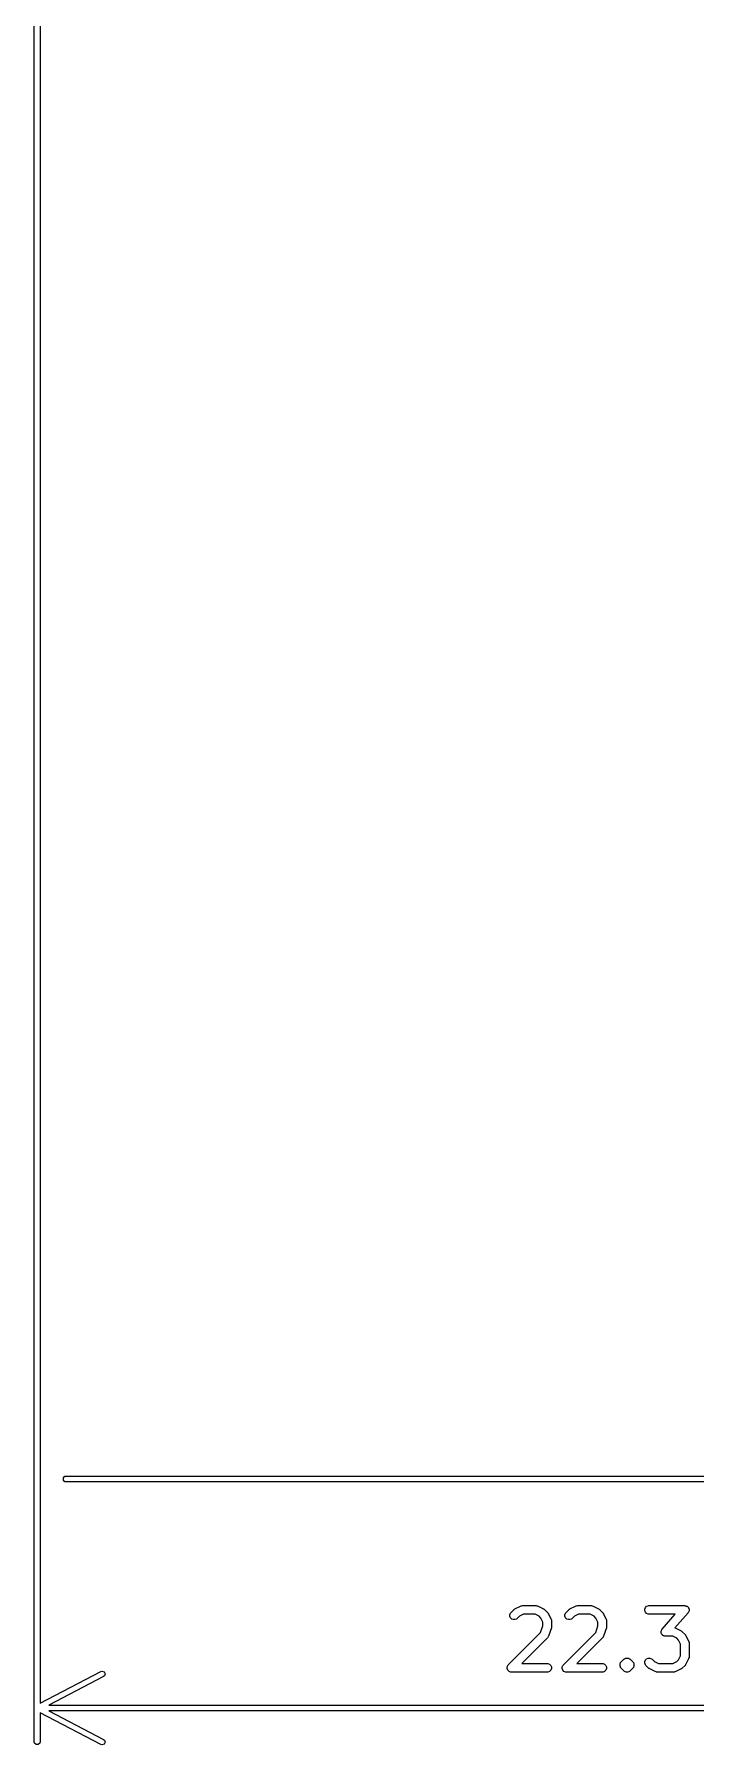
# Model space of a CAD drawing. Header units: inches. Extents: x 0.4 to 11.3, y -7.9 to -0.4.
# Drawn here: x 1.198 to 1.648, y -6.517 to -5.352 of the extents above; entities that cross this region are included whole.
import ezdxf

# ---------------------------------------------------------------- set-up
doc = ezdxf.new("R2010")
doc.units = ezdxf.units.IN
doc.header["$MEASUREMENT"] = 0
doc.layers.add('User.Drawings', color=9, linetype='CONTINUOUS', true_color=0xc2c2c2)

msp = doc.modelspace()

# ---------------------------------------------------------------- linework, layer by layer
at = {"layer": 'User.Drawings', "linetype": 'CONTINUOUS'}
for p, q in [((1.1976, -6.5148), (1.1976, -4.872)), ((1.2016, -4.872), (1.2016, -6.4885)), ((1.2175, -6.3351), (1.2186, -6.334)), ((1.2186, -6.334), (1.2193, -6.3339)), ((1.2193, -6.3339), (2.0763, -6.3339)), ((1.2175, -6.3366), (1.2175, -6.3351)), ((1.2186, -6.3377), (1.2175, -6.3366)), ((1.2193, -6.3378), (1.2186, -6.3377)), ((2.0763, -6.3378), (1.2193, -6.3378)), ((1.5217, -6.4282), (1.5221, -6.4271)), ((1.5221, -6.4271), (1.5225, -6.4267)), ((1.5225, -6.4267), (1.5244, -6.4248)), ((1.5244, -6.4248), (1.5246, -6.4246)), ((1.5246, -6.4246), (1.5246, -6.4245)), ((1.5246, -6.4245), (1.5247, -6.4245)), ((1.5247, -6.4245), (1.5248, -6.4244)), ((1.5248, -6.4244), (1.5249, -6.4244)), ((1.5249, -6.4244), (1.5251, -6.4242)), ((1.5251, -6.4242), (1.5289, -6.4224)), ((1.5309, -6.4279), (1.5282, -6.4293)), ((1.5289, -6.4224), (1.5294, -6.4221)), ((1.5294, -6.4221), (1.5295, -6.4221)), ((1.5295, -6.4221), (1.5296, -6.4221)), ((1.5296, -6.4221), (1.5302, -6.422)), ((1.5302, -6.422), (1.5396, -6.422)), ((1.5389, -6.4279), (1.5309, -6.4279)), ((1.5416, -6.4293), (1.5389, -6.4279)), ((1.5396, -6.422), (1.5401, -6.4221)), ((1.5401, -6.4221), (1.5402, -6.4221)), ((1.5402, -6.4221), (1.5403, -6.4221)), ((1.5403, -6.4221), (1.5409, -6.4224)), ((1.5409, -6.4224), (1.5446, -6.4242)), ((1.5446, -6.4242), (1.5449, -6.4244)), ((1.5449, -6.4244), (1.545, -6.4244)), ((1.545, -6.4244), (1.545, -6.4245)), ((1.545, -6.4245), (1.5451, -6.4245)), ((1.5451, -6.4245), (1.5452, -6.4246)), ((1.5452, -6.4246), (1.5454, -6.4248)), ((1.5454, -6.4248), (1.5473, -6.4267)), ((1.5473, -6.4267), (1.5475, -6.4269)), ((1.5475, -6.4269), (1.5475, -6.4269)), ((1.5475, -6.4269), (1.5476, -6.427)), ((1.5476, -6.427), (1.5476, -6.4271)), ((1.5476, -6.4271), (1.5477, -6.4272)), ((1.5477, -6.4272), (1.5478, -6.4274)), ((1.5478, -6.4274), (1.5497, -6.4312)), ((1.5592, -6.4282), (1.5596, -6.4271)), ((1.5596, -6.4271), (1.56, -6.4267)), ((1.56, -6.4267), (1.5618, -6.4248)), ((1.5618, -6.4248), (1.5621, -6.4246)), ((1.5621, -6.4246), (1.5621, -6.4245)), ((1.5621, -6.4245), (1.5622, -6.4245)), ((1.5622, -6.4245), (1.5623, -6.4244)), ((1.5623, -6.4244), (1.5624, -6.4244)), ((1.5624, -6.4244), (1.5626, -6.4242)), ((1.5626, -6.4242), (1.5664, -6.4224)), ((1.5684, -6.4279), (1.5657, -6.4293)), ((1.5664, -6.4224), (1.5669, -6.4221)), ((1.5669, -6.4221), (1.567, -6.4221)), ((1.567, -6.4221), (1.5671, -6.4221)), ((1.5671, -6.4221), (1.5677, -6.422)), ((1.5677, -6.422), (1.5771, -6.422)), ((1.5764, -6.4279), (1.5684, -6.4279)), ((1.5791, -6.4293), (1.5764, -6.4279)), ((1.5771, -6.422), (1.5776, -6.4221)), ((1.5776, -6.4221), (1.5777, -6.4221)), ((1.5777, -6.4221), (1.5778, -6.4221)), ((1.5778, -6.4221), (1.5784, -6.4224)), ((1.5784, -6.4224), (1.5821, -6.4242)), ((1.5821, -6.4242), (1.5824, -6.4244)), ((1.5824, -6.4244), (1.5824, -6.4244)), ((1.5824, -6.4244), (1.5825, -6.4245)), ((1.5825, -6.4245), (1.5826, -6.4245)), ((1.5826, -6.4245), (1.5827, -6.4246)), ((1.5827, -6.4246), (1.5829, -6.4248)), ((1.5829, -6.4248), (1.5848, -6.4267)), ((1.5848, -6.4267), (1.585, -6.4269)), ((1.585, -6.4269), (1.585, -6.4269)), ((1.585, -6.4269), (1.5851, -6.427)), ((1.5851, -6.427), (1.5851, -6.4271)), ((1.5851, -6.4271), (1.5852, -6.4272)), ((1.5852, -6.4272), (1.5853, -6.4274)), ((1.5853, -6.4274), (1.5872, -6.4312)), ((1.6135, -6.4244), (1.614, -6.4234)), ((1.6135, -6.4256), (1.6135, -6.4244)), ((1.614, -6.4266), (1.6135, -6.4256)), ((1.614, -6.4234), (1.6148, -6.4225)), ((1.6148, -6.4274), (1.614, -6.4266)), ((1.6148, -6.4225), (1.6159, -6.4221)), ((1.6159, -6.4279), (1.6148, -6.4274)), ((1.6159, -6.4221), (1.6164, -6.422)), ((1.6164, -6.4279), (1.6159, -6.4279)), ((1.6164, -6.422), (1.6408, -6.422)), ((1.6343, -6.4279), (1.6164, -6.4279)), ((1.6255, -6.438), (1.6343, -6.4279)), ((1.643, -6.4269), (1.6341, -6.4371)), ((1.6408, -6.422), (1.6411, -6.4221)), ((1.6411, -6.4221), (1.6412, -6.4221)), ((1.6412, -6.4221), (1.6412, -6.4221)), ((1.6412, -6.4221), (1.6414, -6.4221)), ((1.6414, -6.4221), (1.6418, -6.4223)), ((1.6418, -6.4223), (1.6423, -6.4224)), ((1.6423, -6.4224), (1.6424, -6.4225)), ((1.6424, -6.4225), (1.6424, -6.4225)), ((1.6424, -6.4225), (1.6428, -6.4229)), ((1.6428, -6.4229), (1.6431, -6.4232)), ((1.6432, -6.4267), (1.643, -6.4269)), ((1.6431, -6.4232), (1.6432, -6.4233)), ((1.6432, -6.4233), (1.6433, -6.4234)), ((1.6433, -6.4266), (1.6432, -6.4267)), ((1.6433, -6.4234), (1.6434, -6.4238)), ((1.6434, -6.4265), (1.6433, -6.4266)), ((1.6433, -6.4266), (1.6433, -6.4266)), ((1.6434, -6.4238), (1.6437, -6.4242)), ((1.6435, -6.426), (1.6434, -6.4265)), ((1.6437, -6.4256), (1.6435, -6.426)), ((1.6437, -6.4242), (1.6437, -6.4243)), ((1.6437, -6.4243), (1.6437, -6.4244)), ((1.6437, -6.4244), (1.6437, -6.4249)), ((1.6437, -6.4249), (1.6437, -6.4254)), ((1.6437, -6.4254), (1.6437, -6.4255)), ((1.6437, -6.4255), (1.6437, -6.4256)), ((1.5217, -6.4293), (1.5217, -6.4282)), ((1.5221, -6.4304), (1.5217, -6.4293)), ((1.5229, -6.4312), (1.5221, -6.4304)), ((1.524, -6.4316), (1.5229, -6.4312)), ((1.5251, -6.4316), (1.524, -6.4316)), ((1.5262, -6.4312), (1.5251, -6.4316)), ((1.5267, -6.4308), (1.5262, -6.4312)), ((1.5282, -6.4293), (1.5267, -6.4308)), ((1.5428, -6.4305), (1.5416, -6.4293)), ((1.5426, -6.4403), (1.5441, -6.4358)), ((1.5441, -6.4332), (1.5428, -6.4305)), ((1.5441, -6.4358), (1.5441, -6.4332)), ((1.5499, -6.4372), (1.548, -6.4428)), ((1.5497, -6.4312), (1.5499, -6.4317)), ((1.5499, -6.4317), (1.5499, -6.4318)), ((1.5499, -6.4318), (1.55, -6.4319)), ((1.55, -6.4368), (1.5499, -6.4369)), ((1.5499, -6.4369), (1.5499, -6.4372)), ((1.55, -6.4319), (1.55, -6.4325)), ((1.55, -6.4325), (1.55, -6.4362)), ((1.55, -6.4362), (1.55, -6.4365)), ((1.55, -6.4365), (1.55, -6.4366)), ((1.55, -6.4366), (1.55, -6.4367)), ((1.55, -6.4367), (1.55, -6.4368)), ((1.5592, -6.4293), (1.5592, -6.4282)), ((1.5596, -6.4304), (1.5592, -6.4293)), ((1.5604, -6.4312), (1.5596, -6.4304)), ((1.5615, -6.4316), (1.5604, -6.4312)), ((1.5626, -6.4316), (1.5615, -6.4316)), ((1.5637, -6.4312), (1.5626, -6.4316)), ((1.5641, -6.4308), (1.5637, -6.4312)), ((1.5657, -6.4293), (1.5641, -6.4308)), ((1.5803, -6.4305), (1.5791, -6.4293)), ((1.5801, -6.4403), (1.5816, -6.4358)), ((1.5816, -6.4332), (1.5803, -6.4305)), ((1.5816, -6.4358), (1.5816, -6.4332)), ((1.5874, -6.4372), (1.5855, -6.4428)), ((1.5872, -6.4312), (1.5874, -6.4317)), ((1.5874, -6.4317), (1.5874, -6.4318)), ((1.5874, -6.4318), (1.5875, -6.4319)), ((1.5875, -6.4368), (1.5874, -6.4369)), ((1.5874, -6.4369), (1.5874, -6.4372)), ((1.5875, -6.4319), (1.5875, -6.4325)), ((1.5875, -6.4325), (1.5875, -6.4362)), ((1.5875, -6.4362), (1.5875, -6.4365)), ((1.5875, -6.4365), (1.5875, -6.4366)), ((1.5875, -6.4366), (1.5875, -6.4367)), ((1.5875, -6.4367), (1.5875, -6.4368)), ((1.6248, -6.4394), (1.625, -6.439)), ((1.6248, -6.4395), (1.6248, -6.4394)), ((1.6248, -6.4396), (1.6248, -6.4395)), ((1.625, -6.439), (1.6251, -6.4385)), ((1.6251, -6.4385), (1.6252, -6.4384)), ((1.6252, -6.4384), (1.6253, -6.4383)), ((1.6252, -6.4384), (1.6252, -6.4384)), ((1.6253, -6.4383), (1.6255, -6.438)), ((1.6341, -6.4371), (1.6346, -6.4373)), ((1.6346, -6.4373), (1.6384, -6.4392)), ((1.6384, -6.4392), (1.6386, -6.4394)), ((1.6386, -6.4394), (1.6387, -6.4394)), ((1.6387, -6.4394), (1.6388, -6.4395)), ((1.6388, -6.4395), (1.6389, -6.4395)), ((1.6389, -6.4395), (1.6389, -6.4396)), ((1.6389, -6.4396), (1.6391, -6.4398)), ((1.5206, -6.4623), (1.5426, -6.4403)), ((1.5473, -6.444), (1.5298, -6.4614)), ((1.5476, -6.4435), (1.5473, -6.444)), ((1.5477, -6.4434), (1.5476, -6.4435)), ((1.5478, -6.4433), (1.5477, -6.4434)), ((1.548, -6.4428), (1.5478, -6.4433)), ((1.5581, -6.4623), (1.5801, -6.4403)), ((1.5848, -6.444), (1.5673, -6.4614)), ((1.5851, -6.4435), (1.5848, -6.444)), ((1.5852, -6.4434), (1.5851, -6.4435)), ((1.5855, -6.4428), (1.5852, -6.4433)), ((1.5852, -6.4433), (1.5852, -6.4434)), ((1.6248, -6.4401), (1.6248, -6.4396)), ((1.6248, -6.4406), (1.6248, -6.4401)), ((1.6248, -6.4407), (1.6248, -6.4406)), ((1.6248, -6.4408), (1.6248, -6.4407)), ((1.625, -6.4412), (1.6248, -6.4408)), ((1.6252, -6.4416), (1.625, -6.4412)), ((1.6253, -6.4417), (1.6252, -6.4416)), ((1.6253, -6.4418), (1.6253, -6.4417)), ((1.6257, -6.4421), (1.6253, -6.4418)), ((1.626, -6.4424), (1.6257, -6.4421)), ((1.6261, -6.4425), (1.626, -6.4424)), ((1.6262, -6.4425), (1.6261, -6.4425)), ((1.6267, -6.4427), (1.6262, -6.4425)), ((1.6271, -6.4429), (1.6267, -6.4427)), ((1.6272, -6.4429), (1.6271, -6.4429)), ((1.6273, -6.4429), (1.6272, -6.4429)), ((1.6274, -6.4429), (1.6273, -6.4429)), ((1.6277, -6.4429), (1.6274, -6.4429)), ((1.6326, -6.4429), (1.6277, -6.4429)), ((1.6353, -6.4443), (1.6326, -6.4429)), ((1.6365, -6.4455), (1.6353, -6.4443)), ((1.6378, -6.4482), (1.6365, -6.4455)), ((1.6378, -6.4562), (1.6378, -6.4482)), ((1.6391, -6.4398), (1.641, -6.4417)), ((1.641, -6.4417), (1.6412, -6.4419)), ((1.6412, -6.4419), (1.6413, -6.4419)), ((1.6413, -6.4419), (1.6413, -6.442)), ((1.6413, -6.442), (1.6414, -6.4421)), ((1.6414, -6.4421), (1.6414, -6.4422)), ((1.6414, -6.4422), (1.6416, -6.4424)), ((1.6416, -6.4424), (1.6434, -6.4462)), ((1.6434, -6.4462), (1.6436, -6.4467)), ((1.6436, -6.4467), (1.6437, -6.4468)), ((1.6437, -6.4468), (1.6437, -6.4469)), ((1.6437, -6.4469), (1.6438, -6.4475)), ((1.6438, -6.4475), (1.6438, -6.4569)), ((1.5198, -6.4638), (1.5202, -6.4627)), ((1.5202, -6.4627), (1.5206, -6.4623)), ((1.5298, -6.4614), (1.5471, -6.4614)), ((1.5471, -6.4614), (1.5476, -6.4615)), ((1.5476, -6.4615), (1.5487, -6.4619)), ((1.5487, -6.4619), (1.5495, -6.4627)), ((1.5495, -6.4627), (1.55, -6.4638)), ((1.5573, -6.4638), (1.5577, -6.4627)), ((1.5577, -6.4627), (1.5581, -6.4623)), ((1.5673, -6.4614), (1.5846, -6.4614)), ((1.5846, -6.4614), (1.5851, -6.4615)), ((1.5851, -6.4615), (1.5862, -6.4619)), ((1.5862, -6.4619), (1.587, -6.4627)), ((1.587, -6.4627), (1.5875, -6.4638)), ((1.5967, -6.4619), (1.5971, -6.4608)), ((1.5967, -6.4631), (1.5967, -6.4619)), ((1.5971, -6.4608), (1.5975, -6.4604)), ((1.5975, -6.4604), (1.5993, -6.4585)), ((1.5993, -6.4585), (1.5998, -6.4582)), ((1.5998, -6.4582), (1.6004, -6.4579)), ((1.5998, -6.4582), (1.5998, -6.4582)), ((1.6004, -6.4579), (1.6009, -6.4577)), ((1.6009, -6.4577), (1.602, -6.4577)), ((1.602, -6.4577), (1.602, -6.4577)), ((1.602, -6.4577), (1.6024, -6.4579)), ((1.6024, -6.4579), (1.6031, -6.4582)), ((1.6031, -6.4582), (1.6031, -6.4582)), ((1.6031, -6.4582), (1.6035, -6.4585)), ((1.6035, -6.4585), (1.6054, -6.4604)), ((1.6054, -6.4604), (1.6058, -6.4608)), ((1.6058, -6.4608), (1.6062, -6.4619)), ((1.6062, -6.4619), (1.6062, -6.4619)), ((1.6062, -6.4619), (1.6062, -6.4631)), ((1.6135, -6.46), (1.614, -6.459)), ((1.6135, -6.4612), (1.6135, -6.46)), ((1.614, -6.4623), (1.6135, -6.4612)), ((1.614, -6.459), (1.6148, -6.4582)), ((1.6143, -6.4627), (1.614, -6.4623)), ((1.6162, -6.4646), (1.6143, -6.4627)), ((1.6148, -6.4582), (1.6159, -6.4577)), ((1.6159, -6.4577), (1.617, -6.4577)), ((1.617, -6.4577), (1.6181, -6.4582)), ((1.6181, -6.4582), (1.6185, -6.4585)), ((1.6185, -6.4585), (1.6201, -6.4601)), ((1.6201, -6.4601), (1.6228, -6.4614)), ((1.6228, -6.4614), (1.6326, -6.4614)), ((1.6326, -6.4614), (1.6353, -6.4601)), ((1.6353, -6.4601), (1.6365, -6.4589)), ((1.6365, -6.4589), (1.6378, -6.4562)), ((1.641, -6.4627), (1.6391, -6.4646)), ((1.6412, -6.4625), (1.641, -6.4627)), ((1.6413, -6.4624), (1.6412, -6.4625)), ((1.6414, -6.4623), (1.6413, -6.4623)), ((1.6413, -6.4623), (1.6413, -6.4624)), ((1.6416, -6.4619), (1.6414, -6.4622)), ((1.6414, -6.4622), (1.6414, -6.4623)), ((1.6434, -6.4582), (1.6416, -6.4619)), ((1.6436, -6.4576), (1.6434, -6.4582)), ((1.6437, -6.4575), (1.6436, -6.4576)), ((1.6438, -6.4569), (1.6437, -6.4574)), ((1.6437, -6.4574), (1.6437, -6.4575)), ((1.2016, -6.4885), (1.243, -6.4669)), ((1.2449, -6.4704), (1.2077, -6.4898)), ((1.243, -6.4669), (1.2438, -6.4667)), ((1.2438, -6.4667), (1.2452, -6.4671)), ((1.2455, -6.4699), (1.2449, -6.4704)), ((1.2452, -6.4671), (1.2459, -6.4685)), ((1.2459, -6.4685), (1.2455, -6.4699)), ((1.5198, -6.4649), (1.5198, -6.4638)), ((1.5202, -6.466), (1.5198, -6.4649)), ((1.5211, -6.4668), (1.5202, -6.466)), ((1.5221, -6.4673), (1.5211, -6.4668)), ((1.5227, -6.4673), (1.5221, -6.4673)), ((1.5471, -6.4673), (1.5227, -6.4673)), ((1.5476, -6.4673), (1.5471, -6.4673)), ((1.5487, -6.4668), (1.5476, -6.4673)), ((1.5495, -6.466), (1.5487, -6.4668)), ((1.55, -6.4649), (1.5495, -6.466)), ((1.55, -6.4638), (1.55, -6.4649)), ((1.5573, -6.4649), (1.5573, -6.4638)), ((1.5577, -6.466), (1.5573, -6.4649)), ((1.5585, -6.4668), (1.5577, -6.466)), ((1.5596, -6.4673), (1.5585, -6.4668)), ((1.5602, -6.4673), (1.5596, -6.4673)), ((1.5846, -6.4673), (1.5602, -6.4673)), ((1.5851, -6.4673), (1.5846, -6.4673)), ((1.5862, -6.4668), (1.5851, -6.4673)), ((1.587, -6.466), (1.5862, -6.4668)), ((1.5875, -6.4649), (1.587, -6.466)), ((1.5875, -6.4638), (1.5875, -6.4649)), ((1.597, -6.4638), (1.5967, -6.4631)), ((1.5971, -6.4641), (1.597, -6.4638)), ((1.5975, -6.4646), (1.5971, -6.4641)), ((1.5993, -6.4665), (1.5975, -6.4646)), ((1.5998, -6.4668), (1.5993, -6.4665)), ((1.6009, -6.4673), (1.5998, -6.4668)), ((1.602, -6.4673), (1.6009, -6.4673)), ((1.6009, -6.4673), (1.6009, -6.4673)), ((1.6031, -6.4668), (1.602, -6.4673)), ((1.602, -6.4673), (1.602, -6.4673)), ((1.6035, -6.4665), (1.6031, -6.4668)), ((1.6054, -6.4646), (1.6035, -6.4665)), ((1.6058, -6.4641), (1.6054, -6.4646)), ((1.6062, -6.4631), (1.6058, -6.4641)), ((1.6164, -6.4648), (1.6162, -6.4646)), ((1.6165, -6.4648), (1.6164, -6.4648)), ((1.6166, -6.4649), (1.6165, -6.4648)), ((1.6167, -6.4649), (1.6166, -6.4649)), ((1.6167, -6.465), (1.6167, -6.4649)), ((1.617, -6.4651), (1.6167, -6.465)), ((1.6207, -6.467), (1.617, -6.4651)), ((1.6213, -6.4672), (1.6207, -6.467)), ((1.6214, -6.4672), (1.6213, -6.4672)), ((1.6215, -6.4673), (1.6214, -6.4672)), ((1.6221, -6.4673), (1.6215, -6.4673)), ((1.6333, -6.4673), (1.6221, -6.4673)), ((1.6339, -6.4673), (1.6333, -6.4673)), ((1.634, -6.4672), (1.6339, -6.4673)), ((1.6341, -6.4672), (1.634, -6.4672)), ((1.6346, -6.467), (1.6341, -6.4672)), ((1.6384, -6.4651), (1.6346, -6.467)), ((1.6386, -6.465), (1.6384, -6.4651)), ((1.6387, -6.4649), (1.6386, -6.465)), ((1.6388, -6.4649), (1.6387, -6.4649)), ((1.6389, -6.4648), (1.6388, -6.4649)), ((1.6391, -6.4646), (1.6389, -6.4648)), ((1.6389, -6.4648), (1.6389, -6.4648)), ((1.243, -6.5166), (1.2016, -6.495)), ((1.2016, -6.495), (1.2016, -6.5148)), ((1.2077, -6.4898), (2.0702, -6.4898)), ((2.0702, -6.4937), (1.2077, -6.4937)), ((1.2077, -6.4937), (1.2449, -6.5131)), ((1.1978, -6.5156), (1.1976, -6.5148)), ((1.1989, -6.5166), (1.1978, -6.5156)), ((1.2004, -6.5166), (1.1989, -6.5166)), ((1.2014, -6.5156), (1.2004, -6.5166)), ((1.2016, -6.5148), (1.2014, -6.5156)), ((1.2438, -6.5168), (1.243, -6.5166)), ((1.2452, -6.5163), (1.2438, -6.5168)), ((1.2449, -6.5131), (1.2455, -6.5136)), ((1.2459, -6.515), (1.2452, -6.5163)), ((1.2455, -6.5136), (1.2459, -6.515))]:
    msp.add_line(p, q, dxfattribs=at)

doc.saveas('drawing.dxf')
